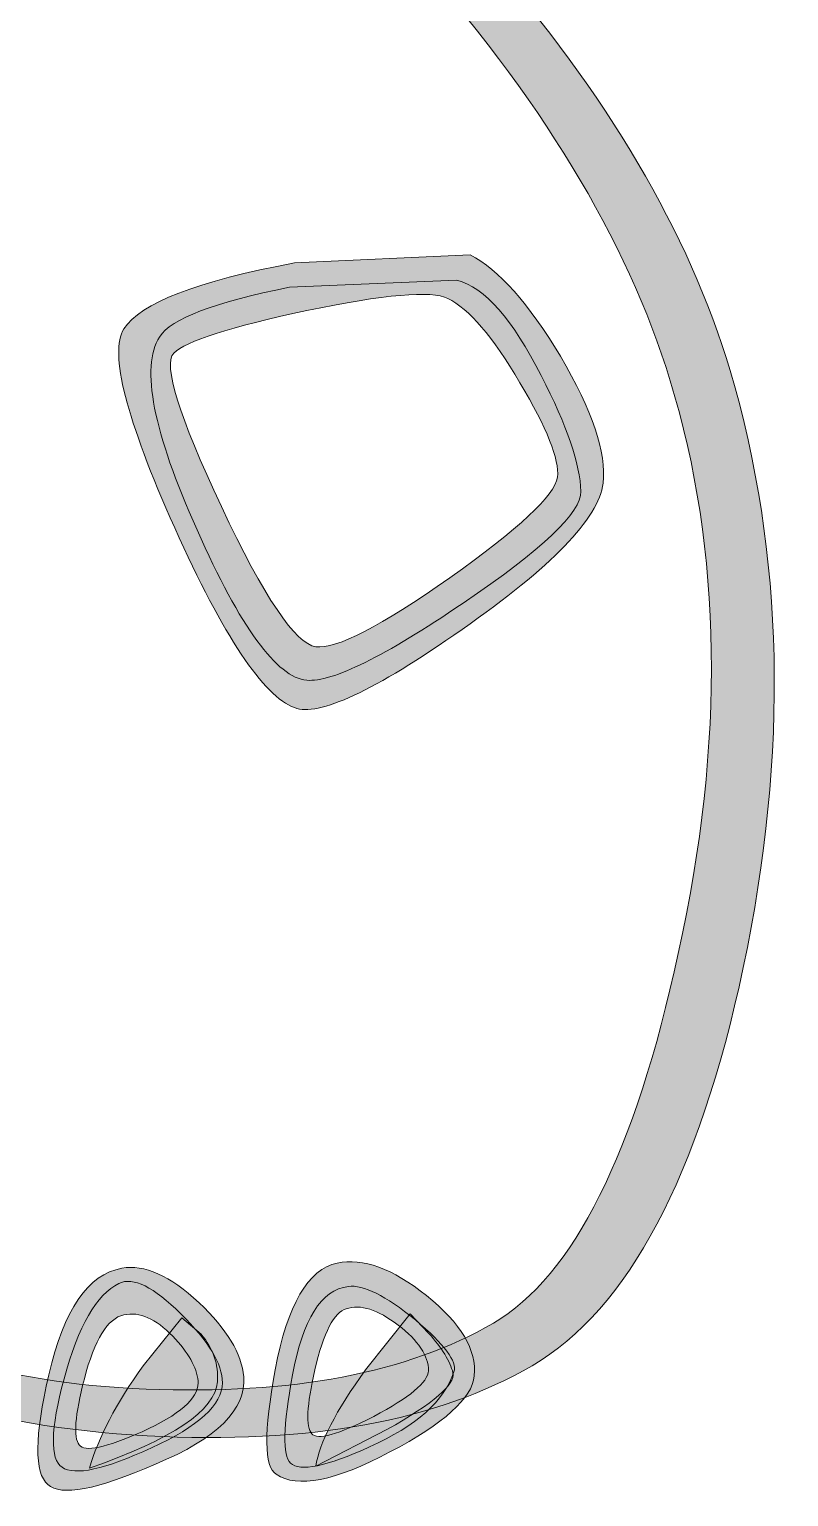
# Model space of a CAD drawing. Header units: millimetres. Extents: x 225 to 484, y 87 to 341.
# Drawn here: x 421.9 to 465.5, y 94.1 to 178.3 of the extents above; entities that cross this region are included whole.
import ezdxf

# ---------------------------------------------------------------- set-up
doc = ezdxf.new("R2010")
doc.units = ezdxf.units.MM
doc.header["$MEASUREMENT"] = 0
doc.layers.add('Layer 1', color=7, linetype='Continuous', lineweight=0)

msp = doc.modelspace()

# ---------------------------------------------------------------- hatches: boundary and pattern name
at = {"layer": 'Layer 1', "true_color": 0x0d131a, "transparency": 33554687}
h = msp.add_hatch(color=168, dxfattribs=at)
h.dxf.hatch_style = 2
edge = h.paths.add_edge_path()
edge.add_spline(control_points=[(381.271, 239.835), (381.077, 240.146), (381.252, 240.787), (381.795, 241.758), (382.3, 242.689), (382.65, 243.02), (382.844, 242.748), (387.076, 236.535), (393.503, 229.72), (402.123, 222.303), (402.123, 222.303), (426.004, 202.966), (426.004, 202.966), (435.634, 195.161), (442.992, 188.346), (448.079, 182.522), (455.069, 174.561), (459.748, 166.621), (462.116, 158.699), (465.223, 148.215), (465.475, 136.799), (462.874, 124.451), (460.311, 112.452), (456.272, 104.841), (450.758, 101.618), (445.322, 98.434), (437.964, 97.095), (428.683, 97.599), (419.092, 98.104), (412.452, 100.434), (408.763, 104.589), (402.628, 111.462), (400.007, 121.169), (400.9, 133.712), (401.871, 146.914), (406.608, 158.078), (415.112, 167.203), (418.024, 170.309), (419.675, 171.533), (420.063, 170.872), (420.451, 170.212), (419.325, 168.348), (416.685, 165.281), (409.928, 157.515), (405.967, 147.108), (404.803, 134.061), (403.676, 121.286), (405.657, 112.044), (410.744, 106.336), (414.044, 102.647), (420.005, 100.628), (428.625, 100.279), (436.974, 99.929), (443.614, 101.191), (448.545, 104.065), (453.127, 106.744), (456.661, 113.811), (459.146, 125.266), (461.825, 137.42), (461.67, 148.37), (458.68, 158.117), (456.195, 166.232), (451.186, 174.484), (443.652, 182.871), (438.177, 188.967), (430.411, 196.015), (420.354, 204.014), (409.326, 212.518), (401.483, 218.731), (396.823, 222.653), (389.018, 229.293), (383.834, 235.02), (381.271, 239.835), (381.271, 239.835), (381.271, 239.835), (381.271, 239.835)], knot_values=[0, 0, 0, 0, 1, 1, 1, 2, 2, 2, 3, 3, 3, 4, 4, 4, 5, 5, 5, 6, 6, 6, 7, 7, 7, 8, 8, 8, 9, 9, 9, 10, 10, 10, 11, 11, 11, 12, 12, 12, 13, 13, 13, 14, 14, 14, 15, 15, 15, 16, 16, 16, 17, 17, 17, 18, 18, 18, 19, 19, 19, 20, 20, 20, 21, 21, 21, 22, 22, 22, 23, 23, 23, 24, 24, 24, 25, 25, 25, 25], degree=3, periodic=0)
h = msp.add_hatch(color=168, dxfattribs=at)
h.dxf.hatch_style = 2
edge = h.paths.add_edge_path()
edge.add_spline(control_points=[(445.924, 162.835), (444.992, 163.301), (442.293, 163.068), (437.828, 162.136), (433.44, 161.204), (430.897, 160.388), (430.198, 159.689), (429.576, 159.029), (430.489, 156.097), (432.935, 150.894), (435.382, 145.691), (437.187, 143.012), (438.352, 142.856), (439.517, 142.701), (442.08, 144.021), (446.041, 146.817), (450.001, 149.613), (452.059, 151.535), (452.215, 152.583), (452.331, 153.593), (451.613, 155.399), (450.059, 158), (448.506, 160.641), (447.128, 162.252), (445.924, 162.835), (445.924, 162.835), (445.924, 162.835), (445.924, 162.835)], knot_values=[0, 0, 0, 0, 1, 1, 1, 2, 2, 2, 3, 3, 3, 4, 4, 4, 5, 5, 5, 6, 6, 6, 7, 7, 7, 8, 8, 8, 9, 9, 9, 9], degree=3, periodic=0)
edge = h.paths.add_edge_path()
edge.add_spline(control_points=[(452.389, 159.515), (454.214, 156.408), (455.03, 153.981), (454.836, 152.234), (454.564, 150.215), (451.865, 147.419), (446.739, 143.846), (441.692, 140.313), (438.488, 138.818), (437.129, 139.362), (435.343, 140.022), (433.052, 143.458), (430.256, 149.671), (427.46, 155.923), (426.489, 159.728), (427.344, 161.087), (428.276, 162.563), (431.537, 163.825), (437.129, 164.873), (437.129, 164.873), (447.205, 165.339), (447.205, 165.339), (448.836, 164.485), (450.564, 162.543), (452.389, 159.515), (452.389, 159.515), (452.389, 159.515), (452.389, 159.515)], knot_values=[0, 0, 0, 0, 1, 1, 1, 2, 2, 2, 3, 3, 3, 4, 4, 4, 5, 5, 5, 6, 6, 6, 7, 7, 7, 8, 8, 8, 9, 9, 9, 9], degree=3, periodic=0)
edge.add_line((452.389, 159.515), (452.389, 159.515))
h = msp.add_hatch(color=168, dxfattribs=at)
h.dxf.hatch_style = 2
edge = h.paths.add_edge_path()
edge.add_spline(control_points=[(441.672, 98.706), (443.73, 99.793), (444.779, 100.667), (444.817, 101.327), (444.817, 102.181), (444.235, 103.055), (443.07, 103.948), (441.905, 104.841), (440.915, 105.152), (440.099, 104.88), (439.401, 104.686), (438.799, 103.521), (438.294, 101.385), (437.828, 99.327), (437.77, 98.104), (438.119, 97.716), (438.43, 97.327), (439.614, 97.658), (441.672, 98.706), (441.672, 98.706), (441.672, 98.706), (441.672, 98.706)], knot_values=[0, 0, 0, 0, 1, 1, 1, 2, 2, 2, 3, 3, 3, 4, 4, 4, 5, 5, 5, 6, 6, 6, 7, 7, 7, 7], degree=3, periodic=0)
edge = h.paths.add_edge_path()
edge.add_spline(control_points=[(439.575, 107.501), (441.051, 107.812), (442.759, 107.19), (444.701, 105.637), (446.681, 104.045), (447.594, 102.511), (447.438, 101.036), (447.322, 99.754), (445.71, 98.298), (442.604, 96.667), (439.459, 94.998), (437.284, 94.571), (436.08, 95.386), (435.382, 95.813), (435.362, 97.813), (436.022, 101.385), (436.721, 105.113), (437.906, 107.152), (439.575, 107.501), (439.575, 107.501), (439.575, 107.501), (439.575, 107.501)], knot_values=[0, 0, 0, 0, 1, 1, 1, 2, 2, 2, 3, 3, 3, 4, 4, 4, 5, 5, 5, 6, 6, 6, 7, 7, 7, 7], degree=3, periodic=0)
edge.add_line((439.575, 107.501), (439.575, 107.501))
h = msp.add_hatch(color=168, dxfattribs=at)
h.dxf.hatch_style = 2
edge = h.paths.add_edge_path()
edge.add_spline(control_points=[(431.596, 100.628), (431.596, 100.628), (431.596, 100.745), (431.596, 100.745), (431.518, 101.521), (431.033, 102.375), (430.139, 103.307), (429.169, 104.317), (428.237, 104.725), (427.344, 104.531), (426.412, 104.336), (425.655, 103.113), (425.072, 100.861), (424.528, 98.764), (424.431, 97.502), (424.781, 97.075), (425.091, 96.648), (426.295, 96.9), (428.392, 97.832), (430.528, 98.803), (431.596, 99.735), (431.596, 100.628), (431.596, 100.628), (431.596, 100.628), (431.596, 100.628)], knot_values=[0, 0, 0, 0, 1, 1, 1, 2, 2, 2, 3, 3, 3, 4, 4, 4, 5, 5, 5, 6, 6, 6, 7, 7, 7, 8, 8, 8, 8], degree=3, periodic=0)
edge = h.paths.add_edge_path()
edge.add_spline(control_points=[(431.654, 105.23), (433.246, 103.715), (434.1, 102.298), (434.217, 100.978), (434.372, 99.114), (432.683, 97.444), (429.149, 95.968), (425.771, 94.493), (423.713, 94.105), (422.975, 94.804), (422.199, 95.464), (422.218, 97.56), (423.033, 101.094), (423.888, 104.822), (425.286, 106.86), (427.227, 107.21), (428.509, 107.443), (429.984, 106.783), (431.654, 105.23), (431.654, 105.23), (431.654, 105.23), (431.654, 105.23)], knot_values=[0, 0, 0, 0, 1, 1, 1, 2, 2, 2, 3, 3, 3, 4, 4, 4, 5, 5, 5, 6, 6, 6, 7, 7, 7, 7], degree=3, periodic=0)
edge.add_line((431.654, 105.23), (431.654, 105.23))
at = {"layer": 'Layer 1', "true_color": 0xdbdcdc, "transparency": 33554687}
h = msp.add_hatch(color=254, dxfattribs=at)
h.dxf.hatch_style = 2
edge = h.paths.add_edge_path()
edge.add_spline(control_points=[(443.769, 104.589), (443.769, 104.589), (444.817, 103.482), (444.817, 103.482), (445.594, 102.628), (446.06, 101.871), (446.215, 101.211), (446.371, 100.55), (445.109, 99.463), (442.429, 97.949), (442.429, 97.949), (438.352, 95.852), (438.352, 95.852), (438.546, 97.172), (439.498, 99.017), (441.206, 101.385), (441.206, 101.385), (443.769, 104.589), (443.769, 104.589), (443.769, 104.589), (443.769, 104.589), (443.769, 104.589)], knot_values=[0, 0, 0, 0, 1, 1, 1, 2, 2, 2, 3, 3, 3, 4, 4, 4, 5, 5, 5, 6, 6, 6, 7, 7, 7, 7], degree=3, periodic=0)
h = msp.add_hatch(color=254, dxfattribs=at)
h.dxf.hatch_style = 2
edge = h.paths.add_edge_path()
edge.add_spline(control_points=[(430.664, 104.356), (430.664, 104.356), (431.77, 103.424), (431.77, 103.424), (432.469, 102.608), (432.78, 101.696), (432.702, 100.686), (432.586, 99.055), (430.139, 97.405), (425.363, 95.735), (425.868, 97.483), (426.897, 99.444), (428.45, 101.618), (428.45, 101.618), (430.664, 104.356), (430.664, 104.356), (430.664, 104.356), (430.664, 104.356), (430.664, 104.356)], knot_values=[0, 0, 0, 0, 1, 1, 1, 2, 2, 2, 3, 3, 3, 4, 4, 4, 5, 5, 5, 6, 6, 6, 6], degree=3, periodic=0)

# ---------------------------------------------------------------- linework, layer by layer
at = {"layer": 'Layer 1', "color": 18, "lineweight": 0, "true_color": 0x000000}
for points, knots in [([(381.271, 239.835), (381.077, 240.146), (381.252, 240.787), (381.795, 241.758), (382.3, 242.689), (382.65, 243.02), (382.844, 242.748), (387.076, 236.535), (393.503, 229.72), (402.123, 222.303), (402.123, 222.303), (426.004, 202.966), (426.004, 202.966), (435.634, 195.161), (442.992, 188.346), (448.079, 182.522), (455.069, 174.561), (459.748, 166.621), (462.116, 158.699), (465.223, 148.215), (465.475, 136.799), (462.874, 124.451), (460.311, 112.452), (456.272, 104.841), (450.758, 101.618), (445.322, 98.434), (437.964, 97.095), (428.683, 97.599), (419.092, 98.104), (412.452, 100.434), (408.763, 104.589), (402.628, 111.462), (400.007, 121.169), (400.9, 133.712), (401.871, 146.914), (406.608, 158.078), (415.112, 167.203), (418.024, 170.309), (419.675, 171.533), (420.063, 170.872), (420.451, 170.212), (419.325, 168.348), (416.685, 165.281), (409.928, 157.515), (405.967, 147.108), (404.803, 134.061), (403.676, 121.286), (405.657, 112.044), (410.744, 106.336), (414.044, 102.647), (420.005, 100.628), (428.625, 100.279), (436.974, 99.929), (443.614, 101.191), (448.545, 104.065), (453.127, 106.744), (456.661, 113.811), (459.146, 125.266), (461.825, 137.42), (461.67, 148.37), (458.68, 158.117), (456.195, 166.232), (451.186, 174.484), (443.652, 182.871), (438.177, 188.967), (430.411, 196.015), (420.354, 204.014), (409.326, 212.518), (401.483, 218.731), (396.823, 222.653), (389.018, 229.293), (383.834, 235.02), (381.271, 239.835)], [0, 0, 0, 0, 1, 1, 1, 2, 2, 2, 3, 3, 3, 4, 4, 4, 5, 5, 5, 6, 6, 6, 7, 7, 7, 8, 8, 8, 9, 9, 9, 10, 10, 10, 11, 11, 11, 12, 12, 12, 13, 13, 13, 14, 14, 14, 15, 15, 15, 16, 16, 16, 17, 17, 17, 18, 18, 18, 19, 19, 19, 20, 20, 20, 21, 21, 21, 22, 22, 22, 23, 23, 23, 24, 24, 24, 24]), ([(452.389, 159.515), (454.214, 156.408), (455.03, 153.981), (454.836, 152.234), (454.564, 150.215), (451.865, 147.419), (446.739, 143.846), (441.692, 140.313), (438.488, 138.818), (437.129, 139.362), (435.343, 140.022), (433.052, 143.458), (430.256, 149.671), (427.46, 155.923), (426.489, 159.728), (427.344, 161.087), (428.276, 162.563), (431.537, 163.825), (437.129, 164.873), (437.129, 164.873), (447.205, 165.339), (447.205, 165.339), (448.836, 164.485), (450.564, 162.543), (452.389, 159.515)], [0, 0, 0, 0, 1, 1, 1, 2, 2, 2, 3, 3, 3, 4, 4, 4, 5, 5, 5, 6, 6, 6, 7, 7, 7, 8, 8, 8, 8]), ([(446.448, 163.883), (448.04, 163.456), (449.652, 161.631), (451.283, 158.408), (452.758, 155.534), (453.515, 153.321), (453.554, 151.768), (453.593, 150.564), (451.341, 148.428), (446.798, 145.361), (442.293, 142.293), (439.303, 140.818), (437.828, 140.934), (436.119, 141.089), (434.022, 143.963), (431.537, 149.555), (429.013, 155.185), (428.295, 158.874), (429.382, 160.621), (430.042, 161.67), (432.528, 162.621), (436.838, 163.475), (436.838, 163.475), (446.448, 163.883), (446.448, 163.883)], [0, 0, 0, 0, 1, 1, 1, 2, 2, 2, 3, 3, 3, 4, 4, 4, 5, 5, 5, 6, 6, 6, 7, 7, 7, 8, 8, 8, 8]), ([(445.924, 162.835), (444.992, 163.301), (442.293, 163.068), (437.828, 162.136), (433.44, 161.204), (430.897, 160.388), (430.198, 159.689), (429.576, 159.029), (430.489, 156.097), (432.935, 150.894), (435.382, 145.691), (437.187, 143.012), (438.352, 142.856), (439.517, 142.701), (442.08, 144.021), (446.041, 146.817), (450.001, 149.613), (452.059, 151.535), (452.215, 152.583), (452.331, 153.593), (451.613, 155.399), (450.059, 158), (448.506, 160.641), (447.128, 162.252), (445.924, 162.835)], [0, 0, 0, 0, 1, 1, 1, 2, 2, 2, 3, 3, 3, 4, 4, 4, 5, 5, 5, 6, 6, 6, 7, 7, 7, 8, 8, 8, 8]), ([(439.575, 107.501), (441.051, 107.812), (442.759, 107.19), (444.701, 105.637), (446.681, 104.045), (447.594, 102.511), (447.438, 101.036), (447.322, 99.754), (445.71, 98.298), (442.604, 96.667), (439.459, 94.998), (437.284, 94.571), (436.08, 95.386), (435.382, 95.813), (435.362, 97.813), (436.022, 101.385), (436.721, 105.113), (437.906, 107.152), (439.575, 107.501)], [0, 0, 0, 0, 1, 1, 1, 2, 2, 2, 3, 3, 3, 4, 4, 4, 5, 5, 5, 6, 6, 6, 6]), ([(431.654, 105.23), (433.246, 103.715), (434.1, 102.298), (434.217, 100.978), (434.372, 99.114), (432.683, 97.444), (429.149, 95.968), (425.771, 94.493), (423.713, 94.105), (422.975, 94.804), (422.199, 95.464), (422.218, 97.56), (423.033, 101.094), (423.888, 104.822), (425.286, 106.86), (427.227, 107.21), (428.509, 107.443), (429.984, 106.783), (431.654, 105.23)], [0, 0, 0, 0, 1, 1, 1, 2, 2, 2, 3, 3, 3, 4, 4, 4, 5, 5, 5, 6, 6, 6, 6]), ([(428.916, 96.9), (426.237, 95.658), (424.528, 95.289), (423.791, 95.794), (423.092, 96.26), (423.131, 97.949), (423.907, 100.861), (424.723, 103.89), (425.771, 105.715), (427.052, 106.336), (427.868, 106.725), (429.052, 106.142), (430.605, 104.589), (432.197, 103.036), (432.993, 101.715), (432.993, 100.628), (432.993, 99.386), (431.634, 98.143), (428.916, 96.9)], [0, 0, 0, 0, 1, 1, 1, 2, 2, 2, 3, 3, 3, 4, 4, 4, 5, 5, 5, 6, 6, 6, 6]), ([(446.273, 101.269), (445.73, 99.599), (444.118, 98.162), (441.439, 96.959), (438.954, 95.833), (437.44, 95.522), (436.896, 96.027), (436.43, 96.454), (436.469, 98.143), (437.012, 101.094), (437.595, 104.278), (438.663, 105.967), (440.216, 106.161), (441.07, 106.278), (442.352, 105.637), (444.06, 104.239), (445.73, 102.841), (446.468, 101.851), (446.273, 101.269)], [0, 0, 0, 0, 1, 1, 1, 2, 2, 2, 3, 3, 3, 4, 4, 4, 5, 5, 5, 6, 6, 6, 6]), ([(431.596, 100.628), (431.596, 100.628), (431.596, 100.745), (431.596, 100.745), (431.518, 101.521), (431.033, 102.375), (430.139, 103.307), (429.169, 104.317), (428.237, 104.725), (427.344, 104.531), (426.412, 104.336), (425.655, 103.113), (425.072, 100.861), (424.528, 98.764), (424.431, 97.502), (424.781, 97.075), (425.091, 96.648), (426.295, 96.9), (428.392, 97.832), (430.528, 98.803), (431.596, 99.735), (431.596, 100.628)], [0, 0, 0, 0, 1, 1, 1, 2, 2, 2, 3, 3, 3, 4, 4, 4, 5, 5, 5, 6, 6, 6, 7, 7, 7, 7]), ([(441.672, 98.706), (443.73, 99.793), (444.779, 100.667), (444.817, 101.327), (444.817, 102.181), (444.235, 103.055), (443.07, 103.948), (441.905, 104.841), (440.915, 105.152), (440.099, 104.88), (439.401, 104.686), (438.799, 103.521), (438.294, 101.385), (437.828, 99.327), (437.77, 98.104), (438.119, 97.716), (438.43, 97.327), (439.614, 97.658), (441.672, 98.706)], [0, 0, 0, 0, 1, 1, 1, 2, 2, 2, 3, 3, 3, 4, 4, 4, 5, 5, 5, 6, 6, 6, 6]), ([(443.769, 104.589), (443.769, 104.589), (444.817, 103.482), (444.817, 103.482), (445.594, 102.628), (446.06, 101.871), (446.215, 101.211), (446.371, 100.55), (445.109, 99.463), (442.429, 97.949), (442.429, 97.949), (438.352, 95.852), (438.352, 95.852), (438.546, 97.172), (439.498, 99.017), (441.206, 101.385), (441.206, 101.385), (443.769, 104.589), (443.769, 104.589)], [0, 0, 0, 0, 1, 1, 1, 2, 2, 2, 3, 3, 3, 4, 4, 4, 5, 5, 5, 6, 6, 6, 6]), ([(430.664, 104.356), (430.664, 104.356), (431.77, 103.424), (431.77, 103.424), (432.469, 102.608), (432.78, 101.696), (432.702, 100.686), (432.586, 99.055), (430.139, 97.405), (425.363, 95.735), (425.868, 97.483), (426.897, 99.444), (428.45, 101.618), (428.45, 101.618), (430.664, 104.356), (430.664, 104.356)], [0, 0, 0, 0, 1, 1, 1, 2, 2, 2, 3, 3, 3, 4, 4, 4, 5, 5, 5, 5])]:
    msp.add_open_spline(points, degree=3, knots=knots, dxfattribs=at)
at = {"layer": 'Layer 1'}
for points, knots in [([(381.271, 239.835), (381.077, 240.146), (381.252, 240.787), (381.795, 241.758), (382.3, 242.689), (382.65, 243.02), (382.844, 242.748), (387.076, 236.535), (393.503, 229.72), (402.123, 222.303), (402.123, 222.303), (426.004, 202.966), (426.004, 202.966), (435.634, 195.161), (442.992, 188.346), (448.079, 182.522), (455.069, 174.561), (459.748, 166.621), (462.116, 158.699), (465.223, 148.215), (465.475, 136.799), (462.874, 124.451), (460.311, 112.452), (456.272, 104.841), (450.758, 101.618), (445.322, 98.434), (437.964, 97.095), (428.683, 97.599), (419.092, 98.104), (412.452, 100.434), (408.763, 104.589), (402.628, 111.462), (400.007, 121.169), (400.9, 133.712), (401.871, 146.914), (406.608, 158.078), (415.112, 167.203), (418.024, 170.309), (419.675, 171.533), (420.063, 170.872), (420.451, 170.212), (419.325, 168.348), (416.685, 165.281), (409.928, 157.515), (405.967, 147.108), (404.803, 134.061), (403.676, 121.286), (405.657, 112.044), (410.744, 106.336), (414.044, 102.647), (420.005, 100.628), (428.625, 100.279), (436.974, 99.929), (443.614, 101.191), (448.545, 104.065), (453.127, 106.744), (456.661, 113.811), (459.146, 125.266), (461.825, 137.42), (461.67, 148.37), (458.68, 158.117), (456.195, 166.232), (451.186, 174.484), (443.652, 182.871), (438.177, 188.967), (430.411, 196.015), (420.354, 204.014), (409.326, 212.518), (401.483, 218.731), (396.823, 222.653), (389.018, 229.293), (383.834, 235.02), (381.271, 239.835), (381.271, 239.835), (381.271, 239.835), (381.271, 239.835)], [0, 0, 0, 0, 1, 1, 1, 2, 2, 2, 3, 3, 3, 4, 4, 4, 5, 5, 5, 6, 6, 6, 7, 7, 7, 8, 8, 8, 9, 9, 9, 10, 10, 10, 11, 11, 11, 12, 12, 12, 13, 13, 13, 14, 14, 14, 15, 15, 15, 16, 16, 16, 17, 17, 17, 18, 18, 18, 19, 19, 19, 20, 20, 20, 21, 21, 21, 22, 22, 22, 23, 23, 23, 24, 24, 24, 25, 25, 25, 25]), ([(452.389, 159.515), (454.214, 156.408), (455.03, 153.981), (454.836, 152.234), (454.564, 150.215), (451.865, 147.419), (446.739, 143.846), (441.692, 140.313), (438.488, 138.818), (437.129, 139.362), (435.343, 140.022), (433.052, 143.458), (430.256, 149.671), (427.46, 155.923), (426.489, 159.728), (427.344, 161.087), (428.276, 162.563), (431.537, 163.825), (437.129, 164.873), (437.129, 164.873), (447.205, 165.339), (447.205, 165.339), (448.836, 164.485), (450.564, 162.543), (452.389, 159.515), (452.389, 159.515), (452.389, 159.515), (452.389, 159.515)], [0, 0, 0, 0, 1, 1, 1, 2, 2, 2, 3, 3, 3, 4, 4, 4, 5, 5, 5, 6, 6, 6, 7, 7, 7, 8, 8, 8, 9, 9, 9, 9]), ([(445.924, 162.835), (444.992, 163.301), (442.293, 163.068), (437.828, 162.136), (433.44, 161.204), (430.897, 160.388), (430.198, 159.689), (429.576, 159.029), (430.489, 156.097), (432.935, 150.894), (435.382, 145.691), (437.187, 143.012), (438.352, 142.856), (439.517, 142.701), (442.08, 144.021), (446.041, 146.817), (450.001, 149.613), (452.059, 151.535), (452.215, 152.583), (452.331, 153.593), (451.613, 155.399), (450.059, 158), (448.506, 160.641), (447.128, 162.252), (445.924, 162.835), (445.924, 162.835), (445.924, 162.835), (445.924, 162.835)], [0, 0, 0, 0, 1, 1, 1, 2, 2, 2, 3, 3, 3, 4, 4, 4, 5, 5, 5, 6, 6, 6, 7, 7, 7, 8, 8, 8, 9, 9, 9, 9]), ([(439.575, 107.501), (441.051, 107.812), (442.759, 107.19), (444.701, 105.637), (446.681, 104.045), (447.594, 102.511), (447.438, 101.036), (447.322, 99.754), (445.71, 98.298), (442.604, 96.667), (439.459, 94.998), (437.284, 94.571), (436.08, 95.386), (435.382, 95.813), (435.362, 97.813), (436.022, 101.385), (436.721, 105.113), (437.906, 107.152), (439.575, 107.501), (439.575, 107.501), (439.575, 107.501), (439.575, 107.501)], [0, 0, 0, 0, 1, 1, 1, 2, 2, 2, 3, 3, 3, 4, 4, 4, 5, 5, 5, 6, 6, 6, 7, 7, 7, 7]), ([(431.654, 105.23), (433.246, 103.715), (434.1, 102.298), (434.217, 100.978), (434.372, 99.114), (432.683, 97.444), (429.149, 95.968), (425.771, 94.493), (423.713, 94.105), (422.975, 94.804), (422.199, 95.464), (422.218, 97.56), (423.033, 101.094), (423.888, 104.822), (425.286, 106.86), (427.227, 107.21), (428.509, 107.443), (429.984, 106.783), (431.654, 105.23), (431.654, 105.23), (431.654, 105.23), (431.654, 105.23)], [0, 0, 0, 0, 1, 1, 1, 2, 2, 2, 3, 3, 3, 4, 4, 4, 5, 5, 5, 6, 6, 6, 7, 7, 7, 7]), ([(431.596, 100.628), (431.596, 100.628), (431.596, 100.745), (431.596, 100.745), (431.518, 101.521), (431.033, 102.375), (430.139, 103.307), (429.169, 104.317), (428.237, 104.725), (427.344, 104.531), (426.412, 104.336), (425.655, 103.113), (425.072, 100.861), (424.528, 98.764), (424.431, 97.502), (424.781, 97.075), (425.091, 96.648), (426.295, 96.9), (428.392, 97.832), (430.528, 98.803), (431.596, 99.735), (431.596, 100.628), (431.596, 100.628), (431.596, 100.628), (431.596, 100.628)], [0, 0, 0, 0, 1, 1, 1, 2, 2, 2, 3, 3, 3, 4, 4, 4, 5, 5, 5, 6, 6, 6, 7, 7, 7, 8, 8, 8, 8]), ([(441.672, 98.706), (443.73, 99.793), (444.779, 100.667), (444.817, 101.327), (444.817, 102.181), (444.235, 103.055), (443.07, 103.948), (441.905, 104.841), (440.915, 105.152), (440.099, 104.88), (439.401, 104.686), (438.799, 103.521), (438.294, 101.385), (437.828, 99.327), (437.77, 98.104), (438.119, 97.716), (438.43, 97.327), (439.614, 97.658), (441.672, 98.706), (441.672, 98.706), (441.672, 98.706), (441.672, 98.706)], [0, 0, 0, 0, 1, 1, 1, 2, 2, 2, 3, 3, 3, 4, 4, 4, 5, 5, 5, 6, 6, 6, 7, 7, 7, 7]), ([(443.769, 104.589), (443.769, 104.589), (444.817, 103.482), (444.817, 103.482), (445.594, 102.628), (446.06, 101.871), (446.215, 101.211), (446.371, 100.55), (445.109, 99.463), (442.429, 97.949), (442.429, 97.949), (438.352, 95.852), (438.352, 95.852), (438.546, 97.172), (439.498, 99.017), (441.206, 101.385), (441.206, 101.385), (443.769, 104.589), (443.769, 104.589), (443.769, 104.589), (443.769, 104.589), (443.769, 104.589)], [0, 0, 0, 0, 1, 1, 1, 2, 2, 2, 3, 3, 3, 4, 4, 4, 5, 5, 5, 6, 6, 6, 7, 7, 7, 7]), ([(430.664, 104.356), (430.664, 104.356), (431.77, 103.424), (431.77, 103.424), (432.469, 102.608), (432.78, 101.696), (432.702, 100.686), (432.586, 99.055), (430.139, 97.405), (425.363, 95.735), (425.868, 97.483), (426.897, 99.444), (428.45, 101.618), (428.45, 101.618), (430.664, 104.356), (430.664, 104.356), (430.664, 104.356), (430.664, 104.356), (430.664, 104.356)], [0, 0, 0, 0, 1, 1, 1, 2, 2, 2, 3, 3, 3, 4, 4, 4, 5, 5, 5, 6, 6, 6, 6])]:
    msp.add_open_spline(points, degree=3, knots=knots, dxfattribs=at)

doc.saveas('drawing.dxf')
